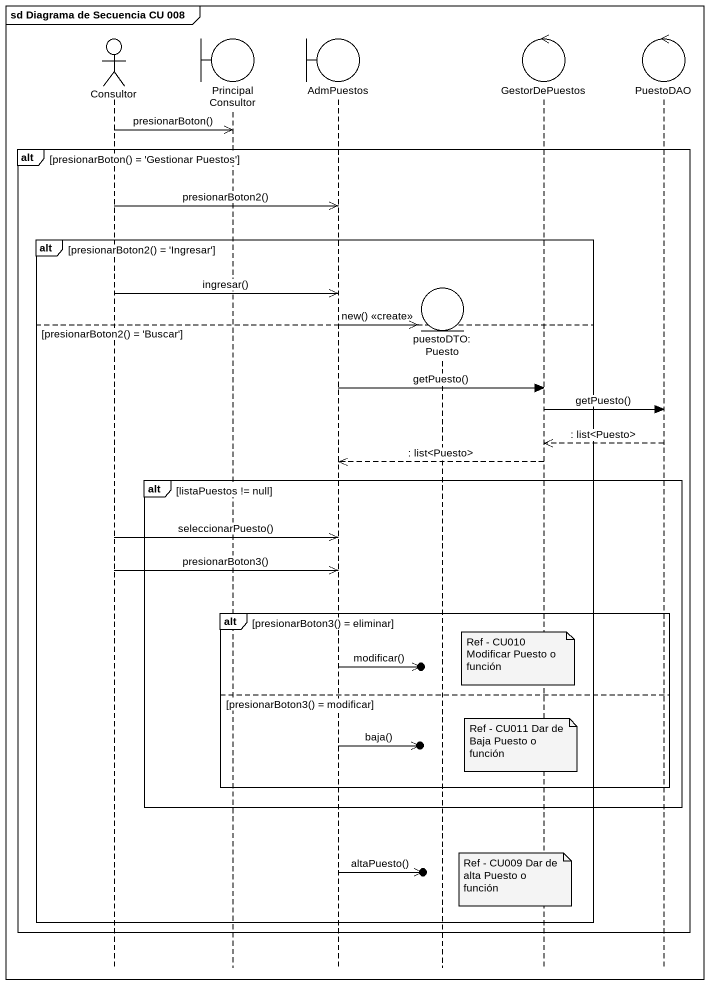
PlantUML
@startuml
mainframe sd Diagrama de Secuencia CU 008
hide footbox
actor Consultor
boundary PrincipalConsultor
boundary AdmPuestos
entity "puestoDTO:Puesto" as puestoDTO_Puesto
control GestorDePuestos
control PuestoDAO

Consultor ->> PrincipalConsultor : presionarBoton()
alt presionarBoton() = 'Gestionar Puestos'
  Consultor ->> AdmPuestos : presionarBoton2()
  alt presionarBoton2() = 'Ingresar'
    Consultor ->> AdmPuestos : ingresar()
  else presionarBoton2() = 'Buscar'
    AdmPuestos -->> puestoDTO_Puesto ** : new() <<create>>
    AdmPuestos -> GestorDePuestos : getPuesto()
    GestorDePuestos -> PuestoDAO : getPuesto()
    PuestoDAO -->> GestorDePuestos : : list<Puesto>
    GestorDePuestos -->> AdmPuestos : : list<Puesto>
    alt listaPuestos != null
      Consultor ->> AdmPuestos : seleccionarPuesto()
      Consultor ->> AdmPuestos : presionarBoton3()
      alt presionarBoton3() = eliminar
        note over GestorDePuestos : Ref - CU010 Modificar Puesto o función
        AdmPuestos ->>o] : modificar()
      else presionarBoton3() = modificar
        note over GestorDePuestos : Ref - CU011 Dar de Baja Puesto o función
        AdmPuestos ->>o] : baja()
      end
    end
    AdmPuestos ->>o] : altaPuesto()
    note over GestorDePuestos : Ref - CU009 Dar de alta Puesto o función
  end
end
@enduml
